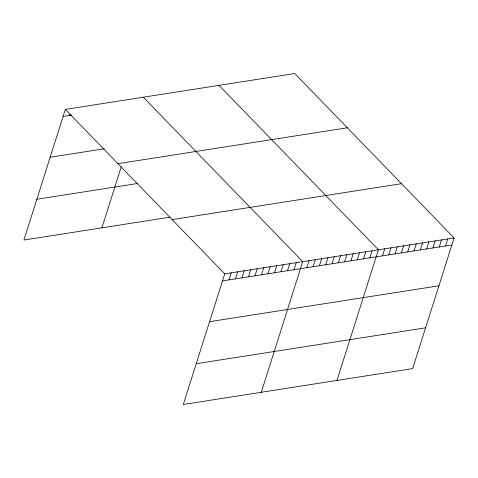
<?xml version="1.0" encoding="UTF-8"?>
<svg xmlns="http://www.w3.org/2000/svg" width="478" height="478" viewBox="0 0 478 478"><rect width="100%" height="100%" fill="white"/><g stroke="black" fill="none" stroke-linecap="round" stroke-linejoin="round"><path stroke-width="0.72" d="M65.337 109.414L224.732 273.858L183.289 404.49L412.663 368.586L454.1 237.954L294.711 73.51L65.337 109.414L23.9 240.046L169.869 217.197M69.603 115.443L70.051 114.033M101.886 227.839L121.269 166.744M228.998 279.887L231.233 272.842M235.493 278.871L237.727 271.821M241.993 277.849L244.228 270.805M248.488 276.834L250.729 269.789M254.989 275.818L257.224 268.773M261.49 274.802L263.725 267.752M267.985 273.78L270.225 266.736M274.486 272.765L276.72 265.72M280.986 271.749L283.221 264.704M287.481 270.727L289.722 263.683M293.982 269.712L296.217 262.667M261.275 392.283L302.717 261.651L143.322 97.207M306.786 267.71L309.027 260.665M313.096 266.718L315.331 259.674M319.406 265.732L321.64 258.688M325.709 264.746L327.95 257.702M332.019 263.76L334.253 256.716M338.328 262.769L340.563 255.724M344.638 261.783L346.873 254.738M350.942 260.797L353.176 253.752M357.251 259.811L359.486 252.766M363.561 258.819L365.795 251.775M369.864 257.833L372.099 250.789M336.966 380.434L378.409 249.803L219.02 85.359M382.484 255.861L384.718 248.817M388.787 254.87L391.022 247.825M395.097 253.884L397.332 246.839M401.406 252.898L403.641 245.853M407.71 251.912L409.945 244.867M414.02 250.92L416.254 243.876M420.329 249.934L422.564 242.89M426.633 248.948L428.868 241.904M432.943 247.963L435.177 240.918M439.252 246.971L441.487 239.926M445.556 245.985L447.79 238.94M63.102 116.459L71.772 115.102M50.166 157.244L104.323 148.766M117.941 163.679L347.309 127.775M36.836 199.26L137.951 183.433M172.134 219.593L401.502 183.689M224.732 273.858L454.1 237.954M222.497 280.903L451.865 244.999M209.561 321.688L438.929 285.784M196.231 363.71L425.599 327.8"/></g></svg>
